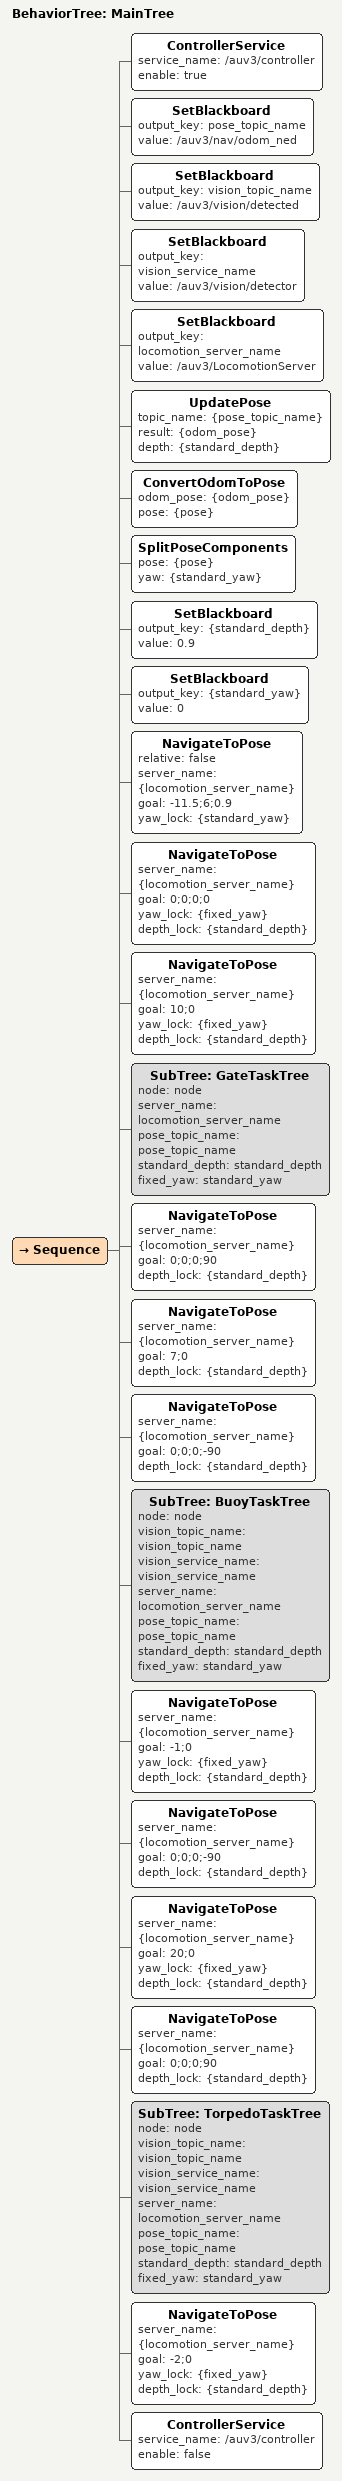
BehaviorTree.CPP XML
<root main_tree_to_execute="MainTree">
  <include ros_pkg="bt_mission_planner" path="behavior_trees/robosub21/gate_task_sim.xml"/>
  <include ros_pkg="bt_mission_planner" path="behavior_trees/robosub21/buoy_task_sim.xml"/>
  <include ros_pkg="bt_mission_planner" path="behavior_trees/robosub21/torpedo_task_sim.xml"/>

  <BehaviorTree ID="MainTree">
    <Sequence>
      <ControllerService service_name="/auv3/controller" enable="true"/>
      <SetBlackboard output_key="pose_topic_name" value="/auv3/nav/odom_ned"/>
      <SetBlackboard output_key="vision_topic_name" value="/auv3/vision/detected" />
      <SetBlackboard output_key="vision_service_name" value="/auv3/vision/detector" />
      <SetBlackboard output_key="locomotion_server_name" value="/auv3/LocomotionServer" />

      <UpdatePose topic_name="{pose_topic_name}" result="{odom_pose}" depth="{standard_depth}"/>
      <ConvertOdomToPose odom_pose="{odom_pose}" pose="{pose}" />
      <SplitPoseComponents pose="{pose}" yaw="{standard_yaw}" />

      <SetBlackboard output_key="{standard_depth}" value="0.9" />
      <SetBlackboard output_key="{standard_yaw}" value="0" />

      <!-- [SIM ONLY] Teleport to starting position -->
      <NavigateToPose relative="false" server_name="{locomotion_server_name}" goal="-11.5;6;0.9" yaw_lock="{standard_yaw}"/>

      <!-- Submerge AUV to correct depth-->
      <NavigateToPose server_name="{locomotion_server_name}" goal="0;0;0;0" yaw_lock="{fixed_yaw}" depth_lock="{standard_depth}" />

      <!-- Travel to gate task -->
      <NavigateToPose server_name="{locomotion_server_name}" goal="10;0" yaw_lock="{fixed_yaw}" depth_lock="{standard_depth}" />

      <!-- Run gate task-->
      <SubTree ID="GateTaskTree" node="node" server_name="locomotion_server_name" pose_topic_name="pose_topic_name" standard_depth="standard_depth" fixed_yaw="standard_yaw" />

      <!-- Travel to buoy task -->
      <NavigateToPose server_name="{locomotion_server_name}" goal="0;0;0;90" depth_lock="{standard_depth}"/>
      <NavigateToPose server_name="{locomotion_server_name}" goal="7;0" depth_lock="{standard_depth}" />
      <NavigateToPose server_name="{locomotion_server_name}" goal="0;0;0;-90" depth_lock="{standard_depth}"/>

      <!-- Run buoy task -->
      <SubTree ID="BuoyTaskTree" node="node" vision_topic_name="vision_topic_name" vision_service_name="vision_service_name" server_name="locomotion_server_name" pose_topic_name="pose_topic_name" standard_depth="standard_depth" fixed_yaw="standard_yaw" />

      <!-- Travel to torpedo task -->
      <NavigateToPose server_name="{locomotion_server_name}" goal="-1;0" yaw_lock="{fixed_yaw}" depth_lock="{standard_depth}" />
      <NavigateToPose server_name="{locomotion_server_name}" goal="0;0;0;-90" depth_lock="{standard_depth}" />
      <NavigateToPose server_name="{locomotion_server_name}" goal="20;0" yaw_lock="{fixed_yaw}" depth_lock="{standard_depth}" />
      <NavigateToPose server_name="{locomotion_server_name}" goal="0;0;0;90" depth_lock="{standard_depth}" />

      <!-- Run torpedo task -->
      <SubTree ID="TorpedoTaskTree" node="node" vision_topic_name="vision_topic_name" vision_service_name="vision_service_name" server_name="locomotion_server_name" pose_topic_name="pose_topic_name" standard_depth="standard_depth" fixed_yaw="standard_yaw" />

      <!-- Move Back -->
      <NavigateToPose server_name="{locomotion_server_name}" goal="-2;0" yaw_lock="{fixed_yaw}" depth_lock="{standard_depth}" />

      <!-- Travel to bin task -->
      <ControllerService service_name="/auv3/controller" enable="false" />
    </Sequence>
  </BehaviorTree>
</root>
